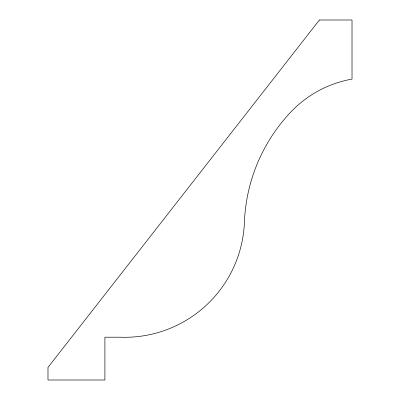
<?xml version="1.0" encoding="UTF-8"?>
<svg xmlns="http://www.w3.org/2000/svg" width="400" height="400" viewBox="0 0 400 400"><rect width="100%" height="100%" fill="white"/><g stroke="black" fill="none" stroke-linecap="round" stroke-linejoin="round"><path stroke-width="0.6" d="M319.395 20L47.98 367.395L47.98 380L104.9 380L104.9 337.205L120.185 337.205A119.78 119.78 0 0 0 244.37 223.37A169.895 169.895 0 0 1 292.595 110.195A111.42 111.42 0 0 1 352.02 79.095L352.02 20L319.395 20"/></g></svg>
